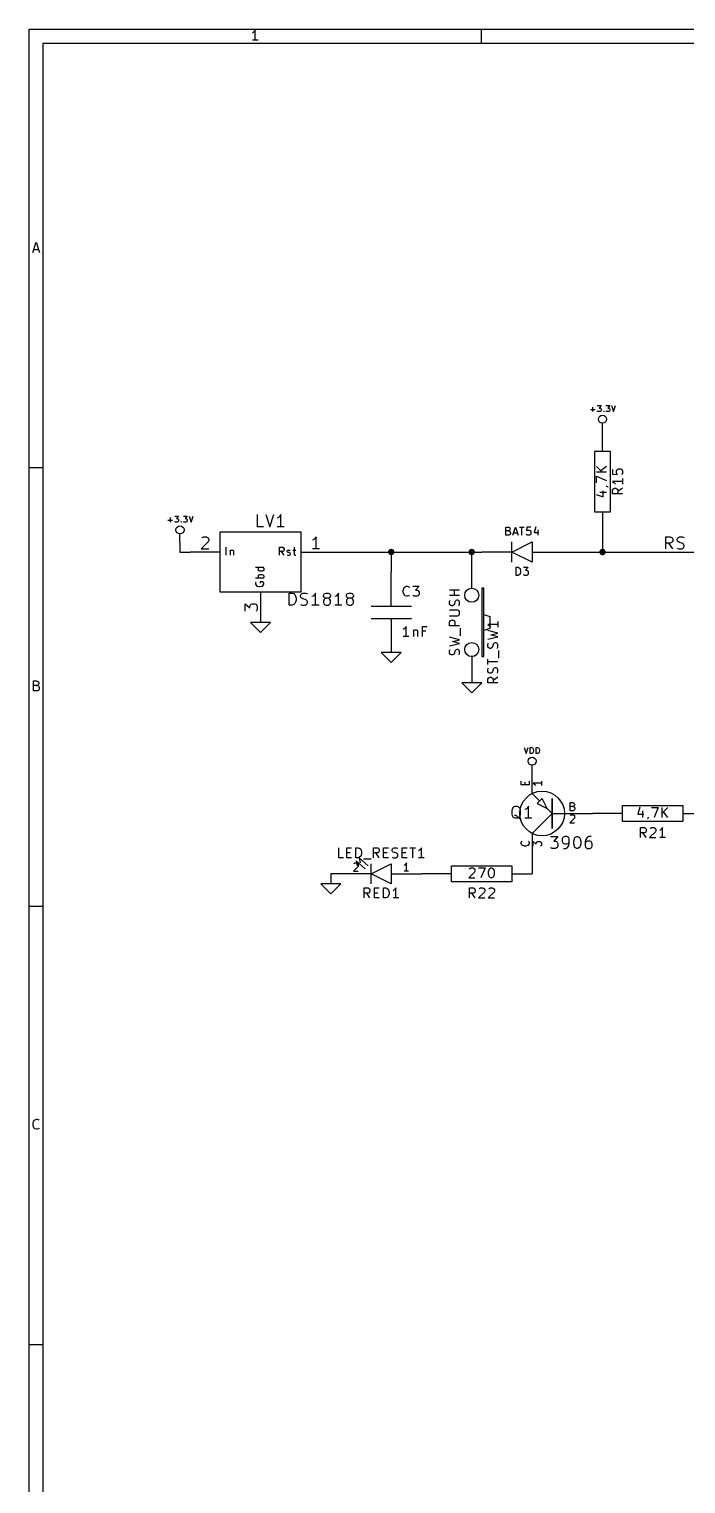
# Model space of a CAD drawing. Extents: x 4000 to 161350, y 4000 to 113000.
# Drawn here: x 4000 to 36645, y 40667 to 113000 of the extents above; entities that cross this region are included whole.
import ezdxf

# ---------------------------------------------------------------- set-up
doc = ezdxf.new("R2010")
doc.units = 0
for name, color, linetype in [('BLACK', 1, 'CONTINUOUS'), ('CYAN', 4, 'CONTINUOUS'), ('GREEN', 3, 'CONTINUOUS'), ('RED', 5, 'CONTINUOUS')]:
    doc.layers.add(name, color=color, linetype=linetype)

msp = doc.modelspace()

# ---------------------------------------------------------------- linework, layer by layer
at = {"layer": 'BLACK'}
for p, q in [((4000, 113000), (161350, 113000)), ((4000, 4000), (4000, 113000)), ((15190, 112880), (15140, 112830)), ((15240, 112950), (15190, 112880)), ((15240, 112450), (15240, 112950)), ((26470, 113000), (26470, 112300)), ((4700, 112300), (160650, 112300)), ((4700, 4700), (4700, 112300)), ((15140, 112830), (15100, 112800)), ((15380, 112450), (15100, 112450)), ((4190, 101900), (4350, 102400)), ((4240, 102040), (4470, 102040)), ((4350, 102400), (4520, 101900)), ((4000, 91200), (4700, 91200)), ((35640, 87160), (35640, 87760)), ((35640, 87760), (35870, 87760)), ((35870, 87760), (35930, 87730)), ((35930, 87730), (35960, 87700)), ((35960, 87700), (35990, 87640)), ((35990, 87560), (35960, 87500)), ((35990, 87640), (35990, 87560)), ((36210, 87640), (36240, 87700)), ((36210, 87590), (36210, 87640)), ((36240, 87530), (36210, 87590)), ((36240, 87700), (36270, 87730)), ((36270, 87500), (36240, 87530)), ((36270, 87730), (36330, 87760)), ((36330, 87760), (36470, 87760)), ((36470, 87760), (36560, 87730)), ((35870, 87440), (35640, 87440)), ((35990, 87160), (35790, 87440)), ((35930, 87470), (35870, 87440)), ((35960, 87500), (35930, 87470)), ((36210, 87190), (36300, 87160)), ((36330, 87470), (36270, 87500)), ((36300, 87160), (36440, 87160)), ((36440, 87440), (36330, 87470)), ((36500, 87410), (36440, 87440)), ((36440, 87160), (36500, 87190)), ((36530, 87390), (36500, 87410)), ((36500, 87190), (36530, 87210)), ((36560, 87330), (36530, 87390)), ((36530, 87210), (36560, 87270)), ((36560, 87270), (36560, 87330)), ((4220, 80100), (4220, 80600)), ((4220, 80600), (4390, 80600)), ((4390, 80360), (4220, 80360)), ((4390, 80600), (4430, 80570)), ((4430, 80380), (4390, 80360)), ((4390, 80360), (4460, 80340)), ((4430, 80570), (4460, 80550)), ((4460, 80410), (4430, 80380)), ((4460, 80550), (4480, 80500)), ((4480, 80450), (4460, 80410)), ((4460, 80340), (4480, 80310)), ((4480, 80500), (4480, 80450)), ((4480, 80310), (4500, 80260)), ((4410, 80100), (4220, 80100)), ((4460, 80120), (4410, 80100)), ((4480, 80150), (4460, 80120)), ((4500, 80190), (4480, 80150)), ((4500, 80260), (4500, 80190)), ((4000, 69400), (4700, 69400)), ((4200, 58580), (4220, 58680)), ((4220, 58680), (4240, 58730)), ((4240, 58730), (4290, 58770)), ((4290, 58770), (4360, 58800)), ((4360, 58800), (4410, 58800)), ((4410, 58800), (4480, 58770)), ((4480, 58770), (4500, 58750)), ((4200, 58510), (4200, 58580)), ((4220, 58420), (4200, 58510)), ((4240, 58370), (4220, 58420)), ((4290, 58320), (4240, 58370)), ((4360, 58300), (4290, 58320)), ((4410, 58300), (4360, 58300)), ((4480, 58320), (4410, 58300)), ((4500, 58350), (4480, 58320)), ((4000, 47600), (4700, 47600))]:
    msp.add_line(p, q, dxfattribs=at)
at = {"layer": 'CYAN'}
for p, q in [((31900, 94090), (32130, 94090)), ((32020, 93980), (32020, 94210)), ((32240, 94280), (32430, 94280)), ((32430, 94280), (32330, 94160)), ((32330, 94160), (32370, 94160)), ((32370, 94160), (32400, 94150)), ((32400, 94150), (32410, 94140)), ((32410, 94140), (32430, 94110)), ((32430, 94040), (32410, 94010)), ((32430, 94110), (32430, 94040)), ((32670, 94280), (32860, 94280)), ((32860, 94280), (32760, 94160)), ((32760, 94160), (32800, 94160)), ((32800, 94160), (32830, 94150)), ((32830, 94150), (32840, 94140)), ((32840, 94140), (32860, 94110)), ((32860, 94040), (32840, 94010)), ((32860, 94110), (32860, 94040)), ((32950, 94280), (33050, 93980)), ((33050, 93980), (33150, 94280)), ((32260, 93990), (32240, 94010)), ((32290, 93980), (32260, 93990)), ((32370, 93980), (32290, 93980)), ((32400, 93990), (32370, 93980)), ((32410, 94010), (32400, 93990)), ((32550, 93990), (32560, 94010)), ((32560, 93980), (32550, 93990)), ((32560, 94010), (32580, 93990)), ((32560, 94010), (32560, 93980)), ((32580, 93990), (32560, 93980)), ((32690, 93990), (32670, 94010)), ((32720, 93980), (32690, 93990)), ((32800, 93980), (32720, 93980)), ((32830, 93990), (32800, 93980)), ((32840, 94010), (32830, 93990)), ((32200, 91250), (32490, 90970)), ((32700, 91250), (32420, 91040)), ((32700, 90970), (32200, 90970)), ((32200, 90440), (32200, 90770)), ((32200, 90770), (32700, 90560)), ((33000, 91110), (33000, 90870)), ((33000, 90870), (33240, 90850)), ((33500, 90510), (33000, 90510)), ((33000, 90510), (33070, 90460)), ((33070, 90460), (33120, 90410)), ((33190, 91040), (33220, 91080)), ((33190, 90920), (33190, 91040)), ((33220, 90870), (33190, 90920)), ((33220, 91080), (33240, 91110)), ((33240, 90850), (33220, 90870)), ((33240, 91110), (33290, 91130)), ((33290, 91130), (33410, 91130)), ((33410, 91130), (33450, 91110)), ((33450, 91110), (33480, 91080)), ((33480, 90870), (33450, 90850)), ((33480, 91080), (33500, 91040)), ((33500, 90920), (33480, 90870)), ((33500, 91040), (33500, 90920)), ((33500, 90650), (33500, 90370)), ((32180, 89860), (32540, 89750)), ((32370, 89980), (32700, 89980)), ((32540, 89750), (32540, 90050)), ((32680, 90270), (32700, 90270)), ((32700, 90270), (32750, 90250)), ((32750, 90250), (32770, 90230)), ((33000, 90080), (33030, 90130)), ((33000, 89890), (33000, 90080)), ((33500, 89890), (33000, 89890)), ((33030, 90130), (33050, 90150)), ((33050, 90150), (33100, 90170)), ((33100, 90170), (33170, 90170)), ((33120, 90410), (33150, 90370)), ((33170, 90170), (33220, 90150)), ((33220, 90150), (33240, 90130)), ((33240, 90130), (33260, 90080)), ((33500, 90170), (33260, 90010)), ((33260, 90080), (33260, 89890)), ((10900, 88590), (11130, 88590)), ((11020, 88480), (11020, 88710)), ((11240, 88780), (11430, 88780)), ((11260, 88490), (11240, 88510)), ((11290, 88480), (11260, 88490)), ((11370, 88480), (11290, 88480)), ((11430, 88780), (11330, 88660)), ((11330, 88660), (11370, 88660)), ((11370, 88660), (11400, 88650)), ((11400, 88490), (11370, 88480)), ((11400, 88650), (11410, 88640)), ((11410, 88510), (11400, 88490)), ((11410, 88640), (11430, 88610)), ((11430, 88540), (11410, 88510)), ((11430, 88610), (11430, 88540)), ((11550, 88490), (11560, 88510)), ((11560, 88480), (11550, 88490)), ((11560, 88510), (11580, 88490)), ((11560, 88510), (11560, 88480)), ((11580, 88490), (11560, 88480)), ((11670, 88780), (11860, 88780)), ((11690, 88490), (11670, 88510)), ((11720, 88480), (11690, 88490)), ((11800, 88480), (11720, 88480)), ((11860, 88780), (11760, 88660)), ((11760, 88660), (11800, 88660)), ((11800, 88660), (11830, 88650)), ((11830, 88490), (11800, 88480)), ((11830, 88650), (11840, 88640)), ((11840, 88510), (11830, 88490)), ((11840, 88640), (11860, 88610)), ((11860, 88540), (11840, 88510)), ((11860, 88610), (11860, 88540)), ((11950, 88780), (12050, 88480)), ((12050, 88480), (12150, 88780)), ((15360, 88260), (15360, 88860)), ((15650, 88260), (15360, 88260)), ((15770, 88860), (15970, 88260)), ((15970, 88260), (16170, 88860)), ((16390, 88710), (16330, 88690)), ((16680, 88260), (16330, 88260)), ((16450, 88770), (16390, 88710)), ((16510, 88860), (16450, 88770)), ((16510, 88260), (16510, 88860)), ((29190, 88260), (29100, 87970)), ((27700, 87840), (27700, 88240)), ((27700, 88240), (27830, 88240)), ((27830, 88050), (27700, 88050)), ((27850, 87840), (27700, 87840)), ((27830, 88240), (27870, 88220)), ((27870, 88070), (27830, 88050)), ((27830, 88050), (27890, 88030)), ((27890, 87860), (27850, 87840)), ((27870, 88220), (27890, 88200)), ((27890, 88090), (27870, 88070)), ((27890, 88200), (27900, 88160)), ((27900, 88120), (27890, 88090)), ((27890, 88030), (27900, 88010)), ((27900, 87880), (27890, 87860)), ((27900, 88160), (27900, 88120)), ((27900, 88010), (27920, 87970)), ((27920, 87910), (27900, 87880)), ((27920, 87970), (27920, 87910)), ((28040, 87840), (28170, 88240)), ((28080, 87950), (28270, 87950)), ((28170, 88240), (28300, 87840)), ((28380, 88240), (28610, 88240)), ((28490, 87840), (28490, 88240)), ((28740, 88240), (28720, 88050)), ((28720, 88050), (28740, 88070)), ((28740, 87860), (28720, 87880)), ((28930, 88240), (28740, 88240)), ((28740, 88070), (28770, 88090)), ((28770, 87840), (28740, 87860)), ((28770, 88090), (28870, 88090)), ((28870, 87840), (28770, 87840)), ((28870, 88090), (28910, 88070)), ((28910, 87860), (28870, 87840)), ((28910, 88070), (28930, 88050)), ((28930, 87880), (28910, 87860)), ((28930, 88050), (28940, 88010)), ((28940, 87910), (28930, 87880)), ((28940, 88010), (28940, 87910)), ((29100, 87970), (29340, 87970)), ((29290, 88100), (29290, 87840)), ((13800, 86840), (13800, 87240)), ((13990, 87100), (13990, 86840)), ((13990, 87070), (14000, 87090)), ((14000, 87090), (14040, 87100)), ((14040, 87100), (14100, 87100)), ((14100, 87100), (14140, 87090)), ((14140, 87090), (14160, 87050)), ((14160, 87050), (14160, 86840)), ((16450, 86840), (16450, 87240)), ((16450, 87240), (16600, 87240)), ((16600, 87030), (16450, 87030)), ((16670, 86840), (16540, 87030)), ((16600, 87240), (16640, 87220)), ((16640, 87050), (16600, 87030)), ((16640, 87220), (16650, 87200)), ((16650, 87070), (16640, 87050)), ((16650, 87200), (16670, 87160)), ((16670, 87100), (16650, 87070)), ((16670, 87160), (16670, 87100)), ((16830, 87050), (16850, 87090)), ((16830, 87030), (16830, 87050)), ((16850, 86990), (16830, 87030)), ((16830, 86860), (16860, 86840)), ((16850, 87090), (16880, 87100)), ((16880, 86970), (16850, 86990)), ((16860, 86840), (16940, 86840)), ((16880, 87100), (16940, 87100)), ((16940, 86970), (16880, 86970)), ((16940, 87100), (16980, 87090)), ((16980, 86950), (16940, 86970)), ((16940, 86840), (16980, 86860)), ((17000, 86910), (16980, 86950)), ((16980, 86860), (17000, 86900)), ((17000, 86900), (17000, 86910)), ((17110, 87100), (17260, 87100)), ((17170, 87240), (17170, 86900)), ((17170, 86900), (17180, 86860)), ((17180, 86860), (17220, 86840)), ((17220, 86840), (17260, 86840)), ((15660, 86230), (15260, 86230)), ((15400, 86190), (15410, 86230)), ((15400, 86110), (15400, 86190)), ((15410, 86070), (15400, 86110)), ((15640, 86230), (15660, 86190)), ((15660, 86110), (15640, 86070)), ((15660, 86190), (15660, 86110)), ((28210, 85840), (28210, 86240)), ((28210, 86240), (28300, 86240)), ((28300, 86240), (28360, 86220)), ((28360, 86220), (28400, 86180)), ((28400, 86180), (28410, 86140)), ((28410, 86140), (28430, 86070)), ((28570, 86240), (28810, 86240)), ((28810, 86240), (28680, 86090)), ((28680, 86090), (28740, 86090)), ((28740, 86090), (28780, 86070)), ((15660, 85700), (15260, 85700)), ((15280, 85500), (15260, 85470)), ((15260, 85470), (15260, 85410)), ((15260, 85410), (15280, 85350)), ((15400, 85810), (15410, 85850)), ((15400, 85730), (15400, 85810)), ((15410, 85700), (15400, 85730)), ((15430, 86060), (15410, 86070)), ((15410, 85850), (15430, 85870)), ((15470, 86040), (15430, 86060)), ((15430, 85870), (15470, 85890)), ((15590, 86040), (15470, 86040)), ((15470, 85890), (15590, 85890)), ((15620, 85520), (15490, 85520)), ((15490, 85520), (15490, 85450)), ((15620, 86060), (15590, 86040)), ((15590, 85890), (15620, 85870)), ((15640, 86070), (15620, 86060)), ((15620, 85870), (15640, 85850)), ((15640, 85500), (15620, 85520)), ((15640, 85850), (15660, 85810)), ((15660, 85730), (15640, 85700)), ((15660, 85450), (15640, 85500)), ((15640, 85350), (15660, 85410)), ((15660, 85810), (15660, 85730)), ((15660, 85410), (15660, 85450)), ((28300, 85840), (28210, 85840)), ((28360, 85860), (28300, 85840)), ((28400, 85900), (28360, 85860)), ((28410, 85930), (28400, 85900)), ((28430, 86010), (28410, 85930)), ((28430, 86070), (28430, 86010)), ((28590, 85860), (28570, 85880)), ((28620, 85840), (28590, 85860)), ((28740, 85840), (28620, 85840)), ((28780, 85860), (28740, 85840)), ((28780, 86070), (28800, 86050)), ((28800, 85880), (28780, 85860)), ((28800, 86050), (28810, 86010)), ((28810, 85910), (28800, 85880)), ((28810, 86010), (28810, 85910)), ((15280, 85350), (15320, 85310)), ((15320, 85310), (15360, 85300)), ((15360, 85300), (15430, 85280)), ((15430, 85280), (15490, 85280)), ((15490, 85280), (15570, 85300)), ((15570, 85300), (15600, 85310)), ((15600, 85310), (15640, 85350)), ((16920, 84360), (16920, 84960)), ((16920, 84960), (17070, 84960)), ((17070, 84960), (17150, 84930)), ((17150, 84930), (17210, 84870)), ((17210, 84870), (17240, 84810)), ((17240, 84810), (17270, 84700)), ((17270, 84700), (17270, 84610)), ((17490, 84840), (17520, 84900)), ((17490, 84790), (17490, 84840)), ((17520, 84730), (17490, 84790)), ((17520, 84900), (17550, 84930)), ((17550, 84700), (17520, 84730)), ((17550, 84930), (17610, 84960)), ((17610, 84670), (17550, 84700)), ((17610, 84960), (17750, 84960)), ((17720, 84640), (17610, 84670)), ((17780, 84610), (17720, 84640)), ((17750, 84960), (17840, 84930)), ((18120, 84810), (18060, 84790)), ((18180, 84870), (18120, 84810)), ((18240, 84960), (18180, 84870)), ((18240, 84360), (18240, 84960)), ((18630, 84840), (18660, 84900)), ((18630, 84810), (18630, 84840)), ((18660, 84760), (18630, 84810)), ((18660, 84640), (18630, 84590)), ((18660, 84900), (18690, 84930)), ((18690, 84730), (18660, 84760)), ((18690, 84670), (18660, 84640)), ((18690, 84930), (18750, 84960)), ((18750, 84700), (18690, 84730)), ((18750, 84700), (18690, 84670)), ((18750, 84960), (18860, 84960)), ((18860, 84700), (18750, 84700)), ((18860, 84960), (18920, 84930)), ((18920, 84730), (18860, 84700)), ((18920, 84670), (18860, 84700)), ((18920, 84930), (18950, 84900)), ((18950, 84760), (18920, 84730)), ((18950, 84640), (18920, 84670)), ((18950, 84900), (18980, 84840)), ((18980, 84810), (18950, 84760)), ((18980, 84590), (18950, 84640)), ((18980, 84840), (18980, 84810)), ((19260, 84810), (19200, 84790)), ((19320, 84870), (19260, 84810)), ((19380, 84960), (19320, 84870)), ((19380, 84360), (19380, 84960)), ((19770, 84840), (19800, 84900)), ((19770, 84810), (19770, 84840)), ((19800, 84760), (19770, 84810)), ((19800, 84640), (19770, 84590)), ((19800, 84900), (19830, 84930)), ((19830, 84730), (19800, 84760)), ((19830, 84670), (19800, 84640)), ((19830, 84930), (19890, 84960)), ((19890, 84700), (19830, 84730)), ((19890, 84700), (19830, 84670)), ((19890, 84960), (20000, 84960)), ((20000, 84700), (19890, 84700)), ((20000, 84960), (20060, 84930)), ((20060, 84730), (20000, 84700)), ((20060, 84670), (20000, 84700)), ((20060, 84930), (20090, 84900)), ((20090, 84760), (20060, 84730)), ((20090, 84640), (20060, 84670)), ((20090, 84900), (20120, 84840)), ((20120, 84810), (20090, 84760)), ((20120, 84590), (20090, 84640)), ((20120, 84840), (20120, 84810)), ((22600, 85080), (22620, 85180)), ((22600, 85010), (22600, 85080)), ((22620, 84920), (22600, 85010)), ((22620, 85180), (22640, 85230)), ((22640, 84870), (22620, 84920)), ((22640, 85230), (22690, 85270)), ((22690, 84820), (22640, 84870)), ((22690, 85270), (22760, 85300)), ((22760, 84800), (22690, 84820)), ((22760, 85300), (22810, 85300)), ((22810, 84800), (22760, 84800)), ((22810, 85300), (22880, 85270)), ((22880, 84820), (22810, 84800)), ((22880, 85270), (22900, 85250)), ((22900, 84850), (22880, 84820)), ((23070, 85300), (23380, 85300)), ((23100, 84820), (23070, 84850)), ((23140, 84800), (23100, 84820)), ((23290, 84800), (23140, 84800)), ((23380, 85300), (23210, 85110)), ((23210, 85110), (23290, 85110)), ((23290, 85110), (23330, 85080)), ((23330, 84820), (23290, 84800)), ((23330, 85080), (23360, 85060)), ((23360, 84850), (23330, 84820)), ((23360, 85060), (23380, 85010)), ((23380, 84890), (23360, 84850)), ((23380, 85010), (23380, 84890)), ((25400, 85110), (24900, 85110)), ((25400, 84830), (24900, 84830)), ((25140, 84830), (25140, 85110)), ((17070, 84360), (16920, 84360)), ((17150, 84390), (17070, 84360)), ((17210, 84440), (17150, 84390)), ((17240, 84500), (17210, 84440)), ((17270, 84610), (17240, 84500)), ((17490, 84390), (17580, 84360)), ((17580, 84360), (17720, 84360)), ((17720, 84360), (17780, 84390)), ((17810, 84590), (17780, 84610)), ((17780, 84390), (17810, 84410)), ((17840, 84530), (17810, 84590)), ((17810, 84410), (17840, 84470)), ((17840, 84470), (17840, 84530)), ((18410, 84360), (18060, 84360)), ((18630, 84590), (18630, 84470)), ((18630, 84470), (18660, 84410)), ((18660, 84410), (18690, 84390)), ((18690, 84390), (18750, 84360)), ((18750, 84360), (18860, 84360)), ((18860, 84360), (18920, 84390)), ((18920, 84390), (18950, 84410)), ((18950, 84410), (18980, 84470)), ((18980, 84470), (18980, 84590)), ((19550, 84360), (19200, 84360)), ((19770, 84590), (19770, 84470)), ((19770, 84470), (19800, 84410)), ((19800, 84410), (19830, 84390)), ((19830, 84390), (19890, 84360)), ((19890, 84360), (20000, 84360)), ((20000, 84360), (20060, 84390)), ((20060, 84390), (20090, 84410)), ((20090, 84410), (20120, 84470)), ((20120, 84470), (20120, 84590)), ((24900, 84540), (24930, 84610)), ((24900, 84420), (24900, 84540)), ((24930, 84370), (24900, 84420)), ((25310, 84110), (24900, 84110)), ((24950, 84350), (24930, 84370)), ((25000, 84330), (24950, 84350)), ((25050, 84330), (25000, 84330)), ((25090, 84350), (25050, 84330)), ((25120, 84370), (25090, 84350)), ((25140, 84420), (25120, 84370)), ((25160, 84520), (25140, 84420)), ((25190, 84560), (25160, 84520)), ((25210, 84590), (25190, 84560)), ((25260, 84610), (25210, 84590)), ((25310, 84610), (25260, 84610)), ((25350, 84590), (25310, 84610)), ((25350, 84090), (25310, 84110)), ((25380, 84560), (25350, 84590)), ((25380, 84070), (25350, 84090)), ((25400, 84520), (25380, 84560)), ((25380, 84330), (25400, 84400)), ((25400, 84020), (25380, 84070)), ((25380, 83880), (25400, 83920)), ((25400, 84400), (25400, 84520)), ((25400, 83920), (25400, 84020)), ((22690, 83230), (22640, 83180)), ((22740, 83300), (22690, 83230)), ((22740, 82800), (22740, 83300)), ((23550, 82800), (23550, 83300)), ((23550, 83300), (23790, 83300)), ((24900, 83830), (25310, 83830)), ((24900, 83520), (24930, 83570)), ((24900, 83330), (24900, 83520)), ((25400, 83330), (24900, 83330)), ((24930, 83570), (24950, 83590)), ((24950, 83590), (25000, 83610)), ((25000, 83610), (25070, 83610)), ((25070, 83610), (25120, 83590)), ((25120, 83590), (25140, 83570)), ((25140, 83570), (25160, 83520)), ((25160, 83520), (25160, 83330)), ((25310, 83830), (25350, 83850)), ((25350, 83850), (25380, 83880)), ((25450, 82830), (25450, 83210)), ((27300, 83400), (26800, 83400)), ((26800, 83400), (26870, 83350)), ((26870, 83350), (26920, 83300)), ((26920, 83300), (26950, 83260)), ((27300, 83540), (27300, 83260)), ((22640, 83180), (22600, 83150)), ((22880, 82800), (22600, 82800)), ((23100, 83130), (23100, 82800)), ((23100, 83080), (23120, 83110)), ((23120, 83110), (23170, 83130)), ((23170, 83130), (23240, 83130)), ((23240, 83130), (23290, 83110)), ((23290, 83110), (23310, 83060)), ((23310, 83060), (23310, 82800)), ((23720, 83060), (23550, 83060)), ((25400, 82640), (24900, 82760)), ((25050, 82550), (25400, 82640)), ((25400, 82450), (25050, 82550)), ((27300, 82970), (26800, 83090)), ((26800, 82660), (27300, 82780)), ((26800, 82420), (26830, 82490)), ((26950, 82880), (27300, 82970)), ((27300, 82780), (26950, 82880)), ((27110, 82470), (27090, 82440)), ((27160, 82490), (27110, 82470)), ((27210, 82490), (27160, 82490)), ((27250, 82470), (27210, 82490)), ((27280, 82440), (27250, 82470)), ((24900, 82330), (25400, 82450)), ((24900, 82090), (24930, 82160)), ((24900, 81970), (24900, 82090)), ((24930, 81920), (24900, 81970)), ((24950, 81900), (24930, 81920)), ((25000, 81880), (24950, 81900)), ((25050, 81880), (25000, 81880)), ((25090, 81900), (25050, 81880)), ((25120, 81920), (25090, 81900)), ((25140, 81970), (25120, 81920)), ((25160, 82070), (25140, 81970)), ((25190, 82110), (25160, 82070)), ((25210, 82140), (25190, 82110)), ((25260, 82160), (25210, 82140)), ((25310, 82160), (25260, 82160)), ((25350, 82140), (25310, 82160)), ((25380, 82110), (25350, 82140)), ((25400, 82070), (25380, 82110)), ((25380, 81880), (25400, 81950)), ((25400, 81950), (25400, 82070)), ((26800, 82300), (26800, 82420)), ((26830, 82250), (26800, 82300)), ((26850, 82230), (26830, 82250)), ((26900, 82210), (26850, 82230)), ((26950, 82210), (26900, 82210)), ((26990, 82230), (26950, 82210)), ((27020, 82250), (26990, 82230)), ((27040, 82300), (27020, 82250)), ((27060, 82400), (27040, 82300)), ((27090, 82440), (27060, 82400)), ((27300, 82400), (27280, 82440)), ((27280, 82210), (27300, 82280)), ((27300, 82280), (27300, 82400)), ((27350, 81730), (27350, 82110)), ((26800, 81400), (26800, 81680)), ((27300, 81540), (26800, 81540)), ((26800, 81180), (26830, 81250)), ((26800, 81060), (26800, 81180)), ((26830, 81010), (26800, 81060)), ((27040, 81060), (27020, 81010)), ((27060, 81160), (27040, 81060)), ((27090, 81200), (27060, 81160)), ((27110, 81230), (27090, 81200)), ((27160, 81250), (27110, 81230)), ((27210, 81250), (27160, 81250)), ((27250, 81230), (27210, 81250)), ((27280, 81200), (27250, 81230)), ((27300, 81160), (27280, 81200)), ((27280, 80970), (27300, 81040)), ((27300, 81040), (27300, 81160)), ((26800, 80680), (26830, 80730)), ((26800, 80490), (26800, 80680)), ((27300, 80490), (26800, 80490)), ((26850, 80990), (26830, 81010)), ((26830, 80730), (26850, 80750)), ((26900, 80970), (26850, 80990)), ((26850, 80750), (26900, 80770)), ((26950, 80970), (26900, 80970)), ((26900, 80770), (26970, 80770)), ((26990, 80990), (26950, 80970)), ((26970, 80770), (27020, 80750)), ((27020, 81010), (26990, 80990)), ((27020, 80750), (27040, 80730)), ((27040, 80730), (27060, 80680)), ((27300, 80770), (27060, 80610)), ((27060, 80680), (27060, 80490)), ((28600, 77280), (28700, 76980)), ((28700, 76980), (28800, 77280)), ((28900, 76980), (28900, 77280)), ((28900, 77280), (28970, 77280)), ((28970, 76980), (28900, 76980)), ((28970, 77280), (29020, 77260)), ((29020, 76990), (28970, 76980)), ((29020, 77260), (29040, 77240)), ((29040, 77020), (29020, 76990)), ((29040, 77240), (29060, 77210)), ((29060, 77050), (29040, 77020)), ((29060, 77210), (29070, 77150)), ((29070, 77110), (29060, 77050)), ((29070, 77150), (29070, 77110)), ((29200, 76980), (29200, 77280)), ((29200, 77280), (29270, 77280)), ((29270, 76980), (29200, 76980)), ((29270, 77280), (29320, 77260)), ((29320, 76990), (29270, 76980)), ((29320, 77260), (29340, 77240)), ((29340, 77020), (29320, 76990)), ((29340, 77240), (29360, 77210)), ((29360, 77050), (29340, 77020)), ((29360, 77210), (29370, 77150)), ((29370, 77110), (29360, 77050)), ((29370, 77150), (29370, 77110)), ((28460, 75420), (28460, 75610)), ((28860, 75420), (28460, 75420)), ((28650, 75420), (28650, 75550)), ((28860, 75610), (28860, 75420)), ((30900, 74140), (30900, 74540)), ((30900, 74540), (31030, 74540)), ((31030, 74540), (31070, 74520)), ((31070, 74520), (31090, 74500)), ((28010, 74160), (28040, 74270)), ((28010, 73960), (28010, 74160)), ((28040, 73840), (28010, 73960)), ((28040, 74270), (28100, 74330)), ((28100, 73790), (28040, 73840)), ((28100, 74330), (28160, 74360)), ((28160, 73760), (28100, 73790)), ((28190, 73900), (28130, 73900)), ((28160, 74360), (28270, 74360)), ((28240, 73870), (28190, 73900)), ((28330, 73790), (28240, 73870)), ((28270, 74360), (28330, 74330)), ((28330, 73790), (28270, 73760)), ((28330, 74330), (28390, 74270)), ((28390, 73840), (28330, 73790)), ((28390, 73730), (28330, 73790)), ((28390, 74270), (28410, 74160)), ((28410, 73960), (28390, 73840)), ((28410, 74160), (28410, 73960)), ((28700, 74210), (28640, 74190)), ((28760, 74270), (28700, 74210)), ((28820, 74360), (28760, 74270)), ((28820, 73760), (28820, 74360)), ((31030, 74350), (30900, 74350)), ((31050, 74140), (30900, 74140)), ((31070, 74370), (31030, 74350)), ((31030, 74350), (31090, 74330)), ((31090, 74160), (31050, 74140)), ((31090, 74390), (31070, 74370)), ((31090, 74500), (31100, 74460)), ((31100, 74420), (31090, 74390)), ((31090, 74330), (31100, 74310)), ((31100, 74180), (31090, 74160)), ((31100, 74460), (31100, 74420)), ((31100, 74310), (31120, 74270)), ((31120, 74210), (31100, 74180)), ((31120, 74270), (31120, 74210)), ((34360, 74320), (34250, 73960)), ((34250, 73960), (34550, 73960)), ((34480, 74130), (34480, 73800)), ((34770, 73800), (34750, 73750)), ((34770, 73820), (34770, 73800)), ((34940, 74300), (35270, 74300)), ((35270, 74300), (35060, 73800)), ((35470, 73800), (35470, 74300)), ((35750, 74300), (35470, 74010)), ((35750, 73800), (35540, 74080)), ((28270, 73760), (28160, 73760)), ((28440, 73700), (28390, 73730)), ((28990, 73760), (28640, 73760)), ((34390, 72800), (34390, 73300)), ((34390, 73300), (34580, 73300)), ((34580, 73300), (34630, 73270)), ((34630, 73060), (34580, 73040)), ((34630, 73270), (34650, 73250)), ((34650, 73080), (34630, 73060)), ((34650, 73250), (34670, 73200)), ((34670, 73130), (34650, 73080)), ((34670, 73200), (34670, 73130)), ((34750, 73750), (34730, 73730)), ((35130, 73080), (34840, 72800)), ((34870, 73250), (34890, 73270)), ((34890, 73270), (34940, 73300)), ((34940, 73300), (35060, 73300)), ((35060, 73300), (35100, 73270)), ((35100, 73270), (35130, 73250)), ((35130, 73250), (35150, 73200)), ((35150, 73150), (35130, 73080)), ((35150, 73200), (35150, 73150)), ((35390, 73180), (35350, 73150)), ((35440, 73230), (35390, 73180)), ((35490, 73300), (35440, 73230)), ((35490, 72800), (35490, 73300)), ((28460, 72550), (28480, 72600)), ((28460, 72510), (28460, 72550)), ((28480, 72450), (28460, 72510)), ((28480, 72600), (28500, 72620)), ((28520, 72410), (28480, 72450)), ((28560, 72400), (28520, 72410)), ((28630, 72380), (28560, 72400)), ((28690, 72380), (28630, 72380)), ((28770, 72400), (28690, 72380)), ((28800, 72410), (28770, 72400)), ((28840, 72450), (28800, 72410)), ((28820, 72620), (28840, 72600)), ((28840, 72600), (28860, 72550)), ((28860, 72510), (28840, 72450)), ((28860, 72550), (28860, 72510)), ((29910, 72860), (30280, 72860)), ((30280, 72860), (30080, 72630)), ((30080, 72630), (30160, 72630)), ((30160, 72630), (30220, 72600)), ((30220, 72600), (30250, 72570)), ((30250, 72570), (30280, 72510)), ((30280, 72370), (30250, 72310)), ((30280, 72510), (30280, 72370)), ((30530, 72800), (30500, 72740)), ((30500, 72740), (30500, 72600)), ((30500, 72600), (30530, 72540)), ((30560, 72830), (30530, 72800)), ((30530, 72540), (30560, 72510)), ((30620, 72860), (30560, 72830)), ((30560, 72510), (30620, 72490)), ((30730, 72860), (30620, 72860)), ((30620, 72490), (30730, 72490)), ((30790, 72830), (30730, 72860)), ((30730, 72490), (30790, 72510)), ((30760, 72310), (30820, 72400)), ((30820, 72800), (30790, 72830)), ((30790, 72510), (30820, 72540)), ((30850, 72740), (30820, 72800)), ((30820, 72540), (30850, 72600)), ((30820, 72400), (30850, 72510)), ((30850, 72510), (30850, 72740)), ((31070, 72630), (31100, 72740)), ((31070, 72490), (31070, 72630)), ((31100, 72370), (31070, 72490)), ((31100, 72740), (31130, 72800)), ((31130, 72310), (31100, 72370)), ((31130, 72800), (31160, 72830)), ((31160, 72830), (31220, 72860)), ((31220, 72860), (31270, 72860)), ((31270, 72860), (31330, 72830)), ((31330, 72830), (31360, 72800)), ((31360, 72800), (31390, 72740)), ((31390, 72370), (31360, 72310)), ((31390, 72740), (31420, 72630)), ((31420, 72490), (31390, 72370)), ((31420, 72630), (31420, 72490)), ((31670, 72710), (31640, 72600)), ((31640, 72600), (31640, 72370)), ((31670, 72570), (31640, 72510)), ((31640, 72370), (31670, 72310)), ((31730, 72800), (31670, 72710)), ((31700, 72600), (31670, 72570)), ((31760, 72630), (31700, 72600)), ((31760, 72830), (31730, 72800)), ((31820, 72860), (31760, 72830)), ((31870, 72630), (31760, 72630)), ((31930, 72860), (31820, 72860)), ((31930, 72600), (31870, 72630)), ((31960, 72570), (31930, 72600)), ((31990, 72510), (31960, 72570)), ((31960, 72310), (31990, 72370)), ((31990, 72370), (31990, 72510)), ((34580, 73040), (34390, 73040)), ((34670, 72800), (34510, 73040)), ((34840, 72800), (35150, 72800)), ((35630, 72800), (35350, 72800)), ((19390, 71800), (19390, 72300)), ((19630, 71800), (19390, 71800)), ((19790, 71800), (19790, 72300)), ((19790, 72300), (20030, 72300)), ((19790, 72060), (19960, 72060)), ((20030, 71800), (19790, 71800)), ((20240, 71800), (20240, 72300)), ((20240, 72300), (20360, 72300)), ((20360, 71800), (20240, 71800)), ((20360, 72300), (20430, 72270)), ((20430, 71820), (20360, 71800)), ((20430, 72270), (20480, 72230)), ((20480, 71870), (20430, 71820)), ((20480, 72230), (20500, 72180)), ((20500, 71920), (20480, 71870)), ((20500, 72180), (20520, 72080)), ((20520, 72010), (20500, 71920)), ((20520, 72080), (20520, 72010)), ((20620, 71750), (21000, 71750)), ((21120, 71800), (21120, 72300)), ((21120, 72300), (21310, 72300)), ((21310, 72040), (21120, 72040)), ((21400, 71800), (21240, 72040)), ((21310, 72300), (21360, 72270)), ((21360, 72060), (21310, 72040)), ((21360, 72270), (21380, 72250)), ((21380, 72080), (21360, 72060)), ((21380, 72250), (21400, 72200)), ((21400, 72130), (21380, 72080)), ((21400, 72200), (21400, 72130)), ((21620, 71800), (21620, 72300)), ((21620, 72300), (21860, 72300)), ((21620, 72060), (21790, 72060)), ((21860, 71800), (21620, 71800)), ((22050, 72200), (22070, 72250)), ((22050, 72150), (22050, 72200)), ((22070, 72110), (22050, 72150)), ((22050, 71820), (22120, 71800)), ((22070, 72250), (22090, 72270)), ((22090, 72080), (22070, 72110)), ((22090, 72270), (22140, 72300)), ((22140, 72060), (22090, 72080)), ((22120, 71800), (22240, 71800)), ((22140, 72300), (22260, 72300)), ((22240, 72040), (22140, 72060)), ((22280, 72010), (22240, 72040)), ((22240, 71800), (22280, 71820)), ((22260, 72300), (22330, 72270)), ((22310, 71990), (22280, 72010)), ((22280, 71820), (22310, 71850)), ((22330, 71940), (22310, 71990)), ((22310, 71850), (22330, 71890)), ((22330, 71890), (22330, 71940)), ((22550, 71800), (22550, 72300)), ((22550, 72300), (22790, 72300)), ((22550, 72060), (22720, 72060)), ((22790, 71800), (22550, 71800)), ((22930, 72300), (23210, 72300)), ((23070, 71800), (23070, 72300)), ((23400, 72180), (23360, 72150)), ((23640, 71800), (23360, 71800)), ((23450, 72230), (23400, 72180)), ((23500, 72300), (23450, 72230)), ((23500, 71800), (23500, 72300)), ((29930, 72290), (29910, 72310)), ((29990, 72260), (29930, 72290)), ((30160, 72260), (29990, 72260)), ((30220, 72290), (30160, 72260)), ((30250, 72310), (30220, 72290)), ((30560, 72260), (30680, 72260)), ((30680, 72260), (30730, 72290)), ((30730, 72290), (30760, 72310)), ((31160, 72290), (31130, 72310)), ((31220, 72260), (31160, 72290)), ((31270, 72260), (31220, 72260)), ((31330, 72290), (31270, 72260)), ((31360, 72310), (31330, 72290)), ((31670, 72310), (31700, 72290)), ((31700, 72290), (31760, 72260)), ((31760, 72260), (31870, 72260)), ((31870, 72260), (31930, 72290)), ((31930, 72290), (31960, 72310)), ((26140, 71080), (25850, 70800)), ((25880, 71250), (25900, 71270)), ((25900, 71270), (25950, 71300)), ((25950, 71300), (26070, 71300)), ((26070, 71300), (26110, 71270)), ((26110, 71270), (26140, 71250)), ((26140, 71250), (26160, 71200)), ((26160, 71150), (26140, 71080)), ((26160, 71200), (26160, 71150)), ((26330, 71300), (26660, 71300)), ((26660, 71300), (26450, 70800)), ((26840, 71110), (26860, 71200)), ((26840, 70990), (26840, 71110)), ((26860, 70890), (26840, 70990)), ((26860, 71200), (26880, 71250)), ((26880, 70850), (26860, 70890)), ((26880, 71250), (26910, 71270)), ((26910, 71270), (26950, 71300)), ((26950, 71300), (27000, 71300)), ((27000, 71300), (27050, 71270)), ((27050, 71270), (27070, 71250)), ((27070, 71250), (27100, 71200)), ((27100, 70890), (27070, 70850)), ((27100, 71200), (27120, 71110)), ((27120, 70990), (27100, 70890)), ((27120, 71110), (27120, 70990)), ((20660, 69800), (20660, 70300)), ((20660, 70300), (20850, 70300)), ((20850, 70300), (20900, 70270)), ((20900, 70270), (20920, 70250)), ((20920, 70250), (20940, 70200)), ((20940, 70200), (20940, 70130)), ((21160, 69800), (21160, 70300)), ((21160, 70300), (21400, 70300)), ((21610, 69800), (21610, 70300)), ((21610, 70300), (21730, 70300)), ((21730, 70300), (21800, 70270)), ((21800, 70270), (21850, 70230)), ((21850, 70230), (21870, 70180)), ((21870, 70180), (21890, 70080)), ((22130, 70180), (22090, 70150)), ((22180, 70230), (22130, 70180)), ((22230, 70300), (22180, 70230)), ((22230, 69800), (22230, 70300)), ((25850, 70800), (26160, 70800)), ((25890, 69800), (25890, 70300)), ((25890, 70300), (26080, 70300)), ((26080, 70300), (26130, 70270)), ((26130, 70270), (26150, 70250)), ((26150, 70250), (26170, 70200)), ((26170, 70200), (26170, 70130)), ((26370, 70250), (26390, 70270)), ((26390, 70270), (26440, 70300)), ((26440, 70300), (26560, 70300)), ((26560, 70300), (26600, 70270)), ((26600, 70270), (26630, 70250)), ((26630, 70250), (26650, 70200)), ((26650, 70200), (26650, 70150)), ((26850, 70250), (26870, 70270)), ((26870, 70270), (26920, 70300)), ((26910, 70820), (26880, 70850)), ((26950, 70800), (26910, 70820)), ((26920, 70300), (27040, 70300)), ((27000, 70800), (26950, 70800)), ((27050, 70820), (27000, 70800)), ((27040, 70300), (27080, 70270)), ((27070, 70850), (27050, 70820)), ((27080, 70270), (27110, 70250)), ((27110, 70250), (27130, 70200)), ((27130, 70200), (27130, 70150)), ((20850, 70040), (20660, 70040)), ((20940, 69800), (20780, 70040)), ((20900, 70060), (20850, 70040)), ((20920, 70080), (20900, 70060)), ((20940, 70130), (20920, 70080)), ((21160, 70060), (21330, 70060)), ((21400, 69800), (21160, 69800)), ((21730, 69800), (21610, 69800)), ((21800, 69820), (21730, 69800)), ((21850, 69870), (21800, 69820)), ((21870, 69920), (21850, 69870)), ((21890, 70010), (21870, 69920)), ((21890, 70080), (21890, 70010)), ((22370, 69800), (22090, 69800)), ((26080, 70040), (25890, 70040)), ((26170, 69800), (26010, 70040)), ((26130, 70060), (26080, 70040)), ((26150, 70080), (26130, 70060)), ((26170, 70130), (26150, 70080)), ((26630, 70080), (26340, 69800)), ((26340, 69800), (26650, 69800)), ((26650, 70150), (26630, 70080)), ((27110, 70080), (26820, 69800)), ((26820, 69800), (27130, 69800)), ((27130, 70150), (27110, 70080))]:
    msp.add_line(p, q, dxfattribs=at)
at = {"layer": 'GREEN'}
for p, q in [((32500, 88000), (32500, 87000)), ((11500, 87500), (11500, 87000)), ((11500, 87000), (12000, 87000)), ((19000, 87000), (26500, 87000)), ((22000, 87000), (22000, 86000)), ((26000, 86500), (26000, 87000)), ((30500, 87000), (39000, 87000)), ((32500, 74000), (32000, 74000)), ((29000, 72000), (29000, 71000)), ((19500, 71000), (19000, 71000)), ((19000, 71000), (19000, 70500)), ((24000, 71000), (23500, 71000))]:
    msp.add_line(p, q, dxfattribs=at)
at = {"layer": 'GREEN', "const_width": 160}
for points in [[(21920, 87000, 1), (22080, 87000, 1)], [(25920, 87000, 1), (26080, 87000, 1)], [(32420, 87000, 1), (32580, 87000, 1)]]:
    msp.add_lwpolyline(points, format="xyb", close=True, dxfattribs=at)
at = {"layer": 'RED'}
for p, q in [((32500, 93000), (32500, 93400)), ((32500, 92000), (32500, 93000)), ((32100, 92000), (32100, 89000)), ((32900, 92000), (32100, 92000)), ((32900, 89000), (32900, 92000)), ((32100, 89000), (32900, 89000)), ((32500, 89000), (32500, 88000)), ((11500, 87500), (11500, 87900)), ((12580, 87700), (12610, 87730)), ((12610, 87730), (12670, 87760)), ((12670, 87760), (12810, 87760)), ((12810, 87760), (12870, 87730)), ((12870, 87730), (12900, 87700)), ((12900, 87700), (12930, 87640)), ((12930, 87590), (12900, 87500)), ((12930, 87640), (12930, 87590)), ((13500, 85000), (13500, 88000)), ((13500, 88000), (17500, 88000)), ((17500, 88000), (17500, 85000)), ((18140, 87610), (18080, 87590)), ((18200, 87670), (18140, 87610)), ((18260, 87760), (18200, 87670)), ((18260, 87160), (18260, 87760)), ((13500, 87000), (12000, 87000)), ((12900, 87500), (12560, 87160)), ((12560, 87160), (12930, 87160)), ((17500, 87000), (19000, 87000)), ((18430, 87160), (18080, 87160)), ((28000, 87000), (26500, 87000)), ((28000, 86500), (28000, 87500)), ((28000, 87000), (29000, 87500)), ((29000, 86500), (28000, 87000)), ((29000, 87500), (29000, 86500)), ((29000, 87000), (30500, 87000)), ((26000, 85200), (26000, 86500)), ((22000, 84300), (22000, 86000)), ((17500, 85000), (13500, 85000)), ((15500, 85000), (15500, 83500)), ((26500, 85200), (26500, 81800)), ((26600, 85200), (26500, 85200)), ((26600, 81800), (26600, 85200)), ((14740, 84060), (14740, 84430)), ((14740, 84430), (14970, 84230)), ((14970, 84310), (15000, 84370)), ((14970, 84230), (14970, 84310)), ((15000, 84370), (15030, 84400)), ((15030, 84400), (15090, 84430)), ((15090, 84430), (15230, 84430)), ((15230, 84430), (15290, 84400)), ((15290, 84400), (15310, 84370)), ((15310, 84080), (15290, 84060)), ((15310, 84370), (15340, 84310)), ((15340, 84140), (15310, 84080)), ((15340, 84310), (15340, 84140)), ((21000, 84300), (23000, 84300)), ((15000, 83500), (15500, 83000)), ((16000, 83500), (15000, 83500)), ((15500, 83000), (16000, 83500)), ((21000, 83700), (23000, 83700)), ((22000, 83700), (22000, 82000)), ((26600, 83900), (26900, 83800)), ((26900, 83200), (26600, 83100)), ((26900, 83800), (26900, 83200)), ((21500, 82000), (22000, 81500)), ((22500, 82000), (21500, 82000)), ((22000, 81500), (22500, 82000)), ((26000, 81800), (26000, 80500)), ((26500, 81800), (26600, 81800)), ((25500, 80500), (26000, 80000)), ((26500, 80500), (25500, 80500)), ((26000, 80000), (26500, 80500)), ((29000, 76000), (29000, 76400)), ((29000, 75000), (29000, 76000)), ((29460, 75500), (29060, 75500)), ((29060, 75500), (29120, 75460)), ((29120, 75460), (29160, 75420)), ((29160, 75420), (29180, 75390)), ((29460, 75610), (29460, 75390)), ((29000, 75000), (29350, 74650)), ((29500, 74750), (29250, 74500)), ((29750, 74250), (29500, 74750)), ((30000, 73250), (30000, 74750)), ((30000, 74750), (30000, 73250)), ((30000, 74000), (29000, 73000)), ((29250, 74500), (29750, 74250)), ((29750, 74250), (30000, 74000)), ((30000, 74000), (32000, 74000)), ((30890, 73900), (30910, 73920)), ((30910, 73920), (30940, 73940)), ((30940, 73940), (31040, 73940)), ((31040, 73940), (31080, 73920)), ((31080, 73920), (31100, 73900)), ((31100, 73900), (31110, 73860)), ((31110, 73820), (31100, 73770)), ((31110, 73860), (31110, 73820)), ((33500, 74000), (32500, 74000)), ((33500, 73600), (33500, 74400)), ((33500, 74400), (36500, 74400)), ((36500, 74400), (36500, 73600)), ((36500, 74000), (37500, 74000)), ((31100, 73770), (30870, 73540)), ((30870, 73540), (31110, 73540)), ((36500, 73600), (33500, 73600)), ((29000, 73000), (29000, 72000)), ((29060, 72370), (29060, 72610)), ((29060, 72610), (29210, 72480)), ((29210, 72540), (29230, 72580)), ((29210, 72480), (29210, 72540)), ((29230, 72580), (29250, 72600)), ((29250, 72600), (29290, 72610)), ((29290, 72610), (29390, 72610)), ((29390, 72610), (29420, 72600)), ((29420, 72600), (29440, 72580)), ((29440, 72390), (29420, 72370)), ((29440, 72580), (29460, 72540)), ((29460, 72420), (29440, 72390)), ((29460, 72540), (29460, 72420)), ((20700, 71250), (20250, 71650)), ((20250, 71650), (20300, 71400)), ((20850, 71400), (20400, 71800)), ((20400, 71800), (20450, 71550)), ((21000, 71000), (19500, 71000)), ((20350, 71370), (20120, 71140)), ((20120, 71140), (20360, 71140)), ((20140, 71500), (20160, 71520)), ((20160, 71520), (20190, 71540)), ((20190, 71540), (20290, 71540)), ((20290, 71540), (20330, 71520)), ((20330, 71520), (20350, 71500)), ((20350, 71500), (20360, 71460)), ((20360, 71420), (20350, 71370)), ((20360, 71460), (20360, 71420)), ((21000, 70500), (21000, 71500)), ((21000, 71000), (22000, 71500)), ((22000, 70500), (21000, 71000)), ((22000, 71500), (22000, 70500)), ((22000, 71000), (23500, 71000)), ((22670, 71440), (22640, 71420)), ((22860, 71140), (22640, 71140)), ((22710, 71480), (22670, 71440)), ((22750, 71540), (22710, 71480)), ((22750, 71140), (22750, 71540)), ((25000, 71000), (24000, 71000)), ((25000, 70600), (25000, 71400)), ((25000, 71400), (28000, 71400)), ((28000, 71400), (28000, 70600)), ((28000, 71000), (29000, 71000)), ((18500, 70500), (19000, 70000)), ((19500, 70500), (18500, 70500)), ((19000, 70000), (19500, 70500)), ((28000, 70600), (25000, 70600))]:
    msp.add_line(p, q, dxfattribs=at)
for centre, radius in [((32500, 93600), 200), ((11500, 88100), 200), ((26000, 84850), 350), ((26000, 82150), 350), ((29000, 76600), 200), ((29500, 74000), 1110)]:
    msp.add_circle(centre, radius, dxfattribs=at)

doc.saveas('drawing.dxf')
